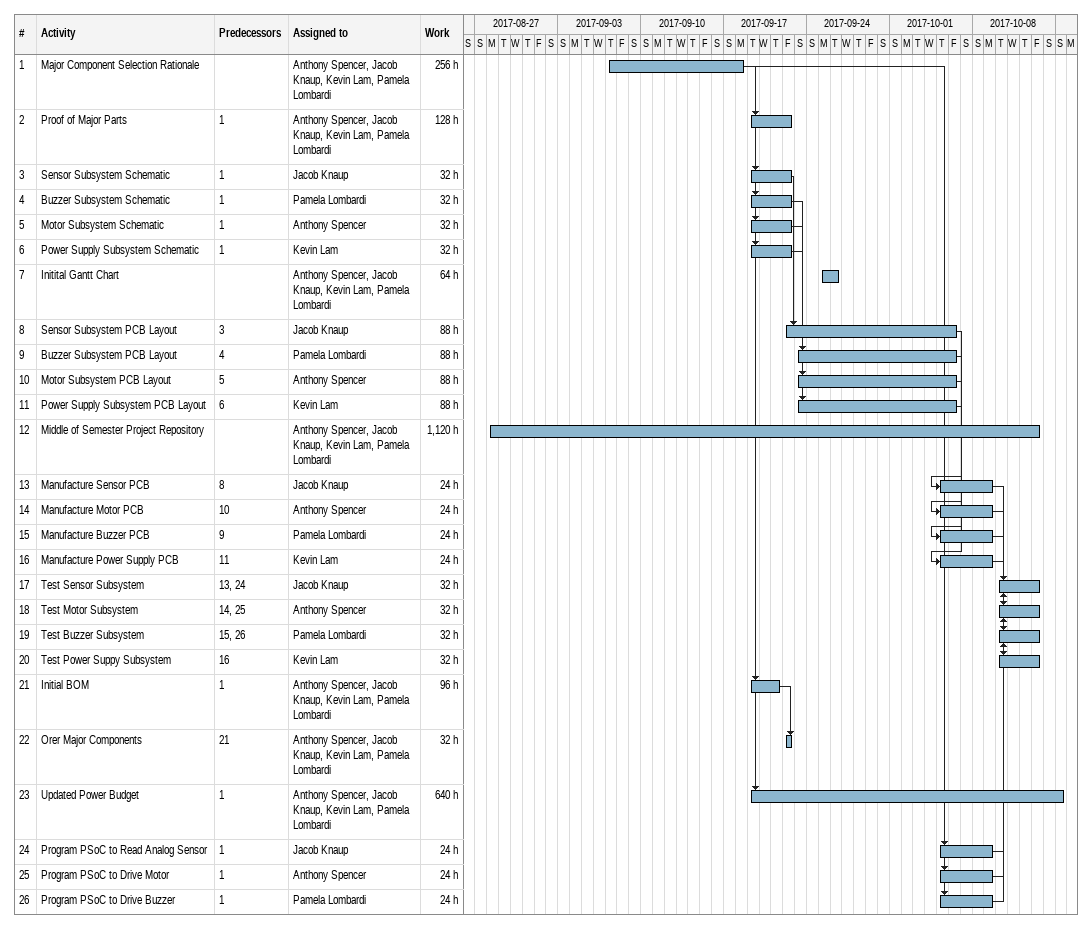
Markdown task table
| ID | Task | Start | Finish | Predecessors | Resources | Work (h) |
|---|---|---|---|---|---|---|
| 1 | Major Component Selection Rationale | 2017-09-07 | 2017-09-18 |  | Anthony Spencer, Jacob Knaup, Kevin Lam, Pamela Lombardi | 256 |
| 2 | Proof of Major Parts | 2017-09-19 | 2017-09-22 | 1 | Anthony Spencer, Jacob Knaup, Kevin Lam, Pamela Lombardi | 128 |
| 3 | Sensor Subsystem Schematic | 2017-09-19 | 2017-09-22 | 1 | Jacob Knaup | 32 |
| 4 | Buzzer Subsystem Schematic | 2017-09-19 | 2017-09-22 | 1 | Pamela Lombardi | 32 |
| 5 | Motor Subsystem Schematic | 2017-09-19 | 2017-09-22 | 1 | Anthony Spencer | 32 |
| 6 | Power Supply Subsystem Schematic | 2017-09-19 | 2017-09-22 | 1 | Kevin Lam | 32 |
| 7 | Initital Gantt Chart | 2017-09-25 | 2017-09-26 |  | Anthony Spencer, Jacob Knaup, Kevin Lam, Pamela Lombardi | 64 |
| 8 | Sensor Subsystem PCB Layout | 2017-09-22 | 2017-10-06 | 3 | Jacob Knaup | 88 |
| 9 | Buzzer Subsystem PCB Layout | 2017-09-23 | 2017-10-06 | 4 | Pamela Lombardi | 88 |
| 10 | Motor Subsystem PCB Layout | 2017-09-23 | 2017-10-06 | 5 | Anthony Spencer | 88 |
| 11 | Power Supply Subsystem PCB Layout | 2017-09-23 | 2017-10-06 | 6 | Kevin Lam | 88 |
| 12 | Middle of Semester Project Repository | 2017-08-28 | 2017-10-13 |  | Anthony Spencer, Jacob Knaup, Kevin Lam, Pamela Lombardi | 1120 |
| 13 | Manufacture Sensor PCB | 2017-10-05 | 2017-10-09 | 8 | Jacob Knaup | 24 |
| 14 | Manufacture Motor PCB | 2017-10-05 | 2017-10-09 | 10 | Anthony Spencer | 24 |
| 15 | Manufacture Buzzer PCB | 2017-10-05 | 2017-10-09 | 9 | Pamela Lombardi | 24 |
| 16 | Manufacture Power Supply PCB | 2017-10-05 | 2017-10-09 | 11 | Kevin Lam | 24 |
| 17 | Test Sensor Subsystem | 2017-10-10 | 2017-10-13 | 13, 24 | Jacob Knaup | 32 |
| 18 | Test Motor Subsystem | 2017-10-10 | 2017-10-13 | 14, 25 | Anthony Spencer | 32 |
| 19 | Test Buzzer Subsystem | 2017-10-10 | 2017-10-13 | 15, 26 | Pamela Lombardi | 32 |
| 20 | Test Power Suppy Subsystem | 2017-10-10 | 2017-10-13 | 16 | Kevin Lam | 32 |
| 21 | Initial BOM | 2017-09-19 | 2017-09-21 | 1 | Anthony Spencer, Jacob Knaup, Kevin Lam, Pamela Lombardi | 96 |
| 22 | Orer Major Components | 2017-09-22 | 2017-09-22 | 21 | Anthony Spencer, Jacob Knaup, Kevin Lam, Pamela Lombardi | 32 |
| 23 | Updated Power Budget | 2017-09-19 | 2017-10-15 | 1 | Anthony Spencer, Jacob Knaup, Kevin Lam, Pamela Lombardi | 640 |
| 24 | Program PSoC to Read Analog Sensor | 2017-10-05 | 2017-10-09 | 1 | Jacob Knaup | 24 |
| 25 | Program PSoC to Drive Motor | 2017-10-05 | 2017-10-09 | 1 | Anthony Spencer | 24 |
| 26 | Program PSoC to Drive Buzzer | 2017-10-05 | 2017-10-09 | 1 | Pamela Lombardi | 24 |
